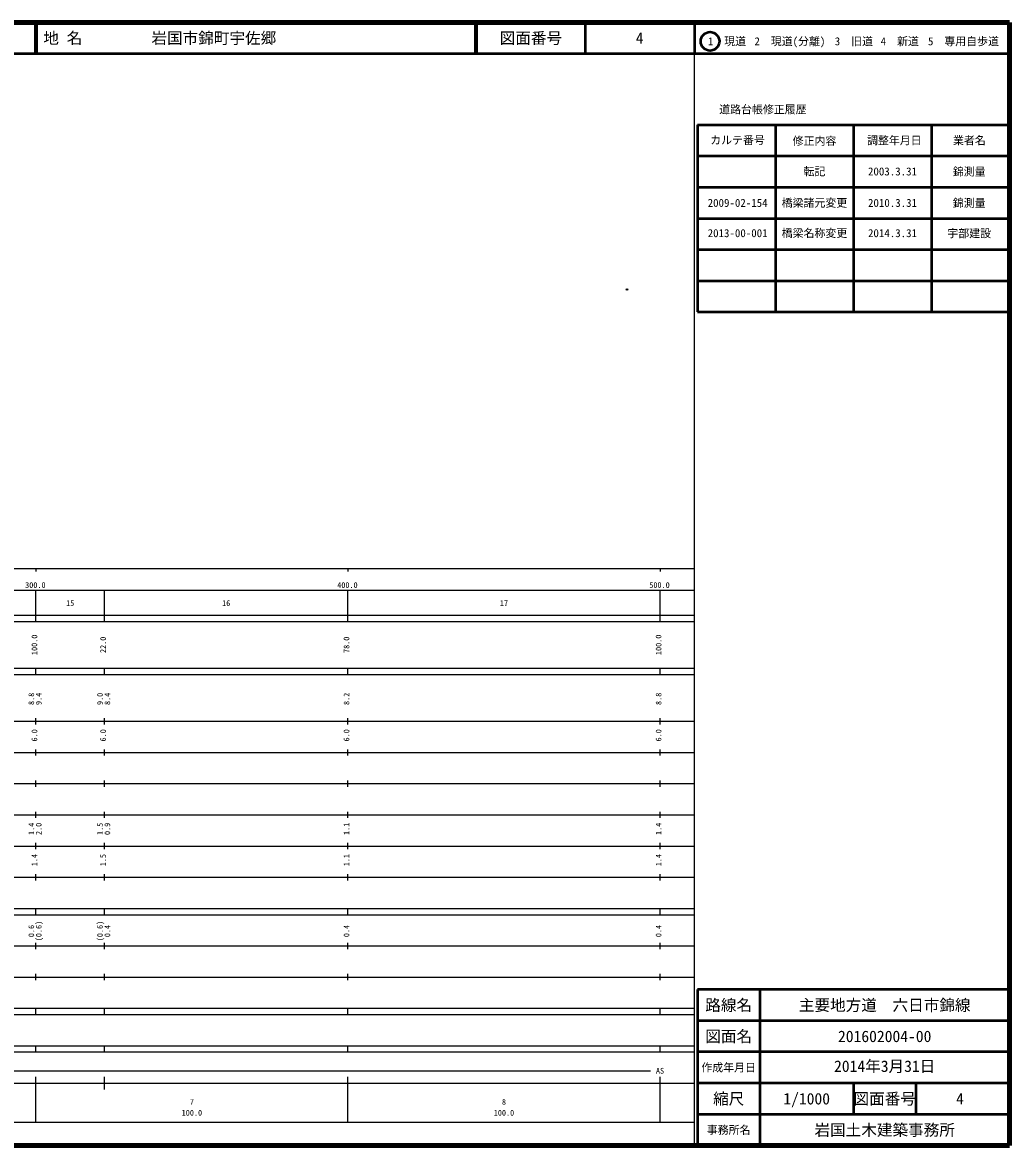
# Model space of a CAD drawing. Units: millimetres on the paper. Extents: x 40 to 680, y 20 to 380.
# Drawn here: x 363.7 to 680, y 20 to 380 of the extents above; entities that cross this region are included whole.
import ezdxf
from ezdxf.enums import TextEntityAlignment as Align

# ---------------------------------------------------------------- set-up
doc = ezdxf.new("R2010")
doc.units = ezdxf.units.MM
doc.header["$PDMODE"] = 32
doc.header["$PDSIZE"] = 0.5
doc.layers.add('M-OTRS', color=6, linetype='Continuous')
doc.layers.add('M-TTL-TXT', color=7, linetype='Continuous')
for name, color, linetype, lineweight in [('M-TTL', 2, 'Continuous', 140), ('M-TTL-BAND', 7, 'Continuous', 25), ('M-TTL-FRAM', 2, 'Continuous', 50), ('M-TTL-LINE', 7, 'Continuous', 50)]:
    doc.layers.add(name, color=color, linetype=linetype, lineweight=lineweight)
doc.styles.add('ＭＳ ゴシック', font='')
doc.styles.get('ＭＳ ゴシック').set_extended_font_data('MS Gothic')

msp = doc.modelspace()

# ---------------------------------------------------------------- linework, layer by layer
at = {"layer": 'M-OTRS'}
msp.add_point((557.396, 294.407), dxfattribs=at)
at = {"layer": 'M-TTL'}
for p, q in [((680, 380), (40, 380)), ((680, 20), (680, 380)), ((40, 20), (680, 20))]:
    msp.add_line(p, q, dxfattribs=at)
at = {"layer": 'M-TTL-BAND'}
for p, q in [((579, 20), (579, 370)), ((40, 205), (579, 205)), ((368, 205), (368, 204)), ((468, 205), (468, 204)), ((568, 205), (568, 204)), ((68, 198), (579, 198)), ((368, 188), (368, 198)), ((390, 188), (390, 198)), ((468, 188), (468, 198)), ((568, 188), (568, 198)), ((40, 190), (579, 190)), ((40, 188), (579, 188)), ((40, 173), (579, 173)), ((368, 171), (368, 173)), ((390, 171), (390, 173)), ((468, 171), (468, 173)), ((568, 171), (568, 173)), ((40, 171), (579, 171)), ((40, 156), (579, 156)), ((368, 155), (368, 157)), ((390, 155), (390, 157)), ((468, 155), (468, 157)), ((568, 155), (568, 157)), ((46, 146), (579, 146)), ((368, 145), (368, 147)), ((390, 145), (390, 147)), ((468, 145), (468, 147)), ((568, 145), (568, 147)), ((368, 135), (368, 137)), ((390, 135), (390, 137)), ((468, 135), (468, 137)), ((568, 135), (568, 137)), ((52, 136), (579, 136)), ((46, 126), (579, 126)), ((368, 125), (368, 127)), ((390, 125), (390, 127)), ((468, 125), (468, 127)), ((568, 125), (568, 127)), ((52, 116), (579, 116)), ((368, 115), (368, 117)), ((390, 115), (390, 117)), ((468, 115), (468, 117)), ((568, 115), (568, 117)), ((46, 106), (579, 106)), ((368, 105), (368, 107)), ((390, 105), (390, 107)), ((468, 105), (468, 107)), ((568, 105), (568, 107)), ((40, 96), (579, 96)), ((40, 94), (579, 94)), ((368, 94), (368, 96)), ((390, 94), (390, 96)), ((468, 94), (468, 96)), ((568, 94), (568, 96)), ((49, 84), (579, 84)), ((368, 83), (368, 85)), ((390, 83), (390, 85)), ((468, 83), (468, 85)), ((568, 83), (568, 85)), ((40, 74), (579, 74)), ((368, 73), (368, 75)), ((390, 73), (390, 75)), ((468, 73), (468, 75)), ((568, 73), (568, 75)), ((40, 64), (579, 64)), ((40, 62), (579, 62)), ((368, 62), (368, 64)), ((390, 62), (390, 64)), ((468, 62), (468, 64)), ((568, 62), (568, 64)), ((40, 52), (579, 52)), ((368, 50), (368, 52)), ((390, 50), (390, 52)), ((468, 50), (468, 52)), ((568, 50), (568, 52)), ((40, 50), (579, 50)), ((160.5, 44), (565, 44)), ((40, 40), (579, 40)), ((368, 27.5), (368, 42)), ((390, 38), (390, 42)), ((468, 27.5), (468, 42)), ((568, 27.5), (568, 42)), ((68, 27.5), (579, 27.5))]:
    msp.add_line(p, q, dxfattribs=at)
at = {"layer": 'M-TTL-FRAM'}
for p, q in [((580, 347.197), (580, 287.197)), ((580, 347.197), (680, 347.197)), ((580, 287.197), (680, 287.197)), ((680, 70), (580, 70)), ((580, 70), (580, 20))]:
    msp.add_line(p, q, dxfattribs=at)
at = {"layer": 'M-TTL-LINE'}
for p, q in [((367.75, 380), (367.75, 370)), ((368.25, 380), (368.25, 370)), ((508.747, 380), (508.747, 370)), ((509.247, 380), (509.247, 370)), ((543.997, 380), (543.997, 370)), ((579, 380), (579, 370)), ((40, 370), (680, 370)), ((605, 347.197), (605, 287.197)), ((630, 347.197), (630, 287.197)), ((655, 347.197), (655, 287.197)), ((580, 337.197), (680, 337.197)), ((580, 327.197), (680, 327.197)), ((580, 317.197), (680, 317.197)), ((580, 307.197), (680, 307.197)), ((580, 297.197), (680, 297.197)), ((600, 70), (600, 20)), ((680, 60), (580, 60)), ((680, 50), (580, 50)), ((680, 40), (580, 40)), ((630, 40), (630, 30)), ((650, 40), (650, 30)), ((680, 30), (580, 30))]:
    msp.add_line(p, q, dxfattribs=at)
msp.add_circle((584.031, 373.958), 3, dxfattribs=at)

# ---------------------------------------------------------------- texts
at = {"layer": 'M-TTL-BAND', "style": 'ＭＳ ゴシック'}
for s, p in [('300.0', (367.844, 198.195)), ('400.0', (467.844, 198.195)), ('500.0', (567.844, 198.195)), ('15', (379, 192.405)), ('16', (429, 192.405)), ('17', (518, 192.405)), ('AS', (568, 42.5)), ('7', (418, 32.523)), ('8', (518, 32.523)), ('100.0', (418, 29.033)), ('100.0', (518, 29.033))]:
    msp.add_text(s, height=1.833, dxfattribs=at).set_placement(p, align=Align.BOTTOM_CENTER)
for s, p in [('100.0', (369, 180.5)), ('22.0', (391, 180.5)), ('78.0', (469, 180.5)), ('100.0', (569, 180.5)), ('8.8', (368, 163.174)), ('9.4', (370.37, 163.174)), ('9.0', (390, 163.174)), ('8.4', (392.37, 163.174)), ('8.2', (469, 163.174)), ('8.8', (569, 163.174)), ('6.0', (369, 151.5)), ('6.0', (391, 151.5)), ('6.0', (469, 151.5)), ('6.0', (569, 151.5)), ('1.4', (368, 121.5)), ('2.0', (370.37, 121.5)), ('1.5', (390, 121.5)), ('0.9', (392.37, 121.5)), ('1.1', (469, 121.5)), ('1.4', (569, 121.5)), ('1.4', (369, 111.5)), ('1.5', (391, 111.5)), ('1.1', (469, 111.5)), ('1.4', (569, 111.5)), ('0.6', (368, 88.764)), ('(0.6)', (370.37, 88.764)), ('(0.6)', (390, 88.764)), ('0.4', (392.37, 88.764)), ('0.4', (469, 88.764)), ('0.4', (569, 88.764))]:
    msp.add_text(s, height=1.833, rotation=90, dxfattribs=at).set_placement(p, align=Align.BOTTOM_CENTER)
at = {"layer": 'M-TTL-TXT', "style": 'ＭＳ ゴシック'}
for s, p in [('地 名', (370.38, 375)), ('岩国市錦町宇佐郷', (405.024, 375))]:
    msp.add_text(s, height=3.666, dxfattribs=at).set_placement(p, align=Align.MIDDLE_LEFT)
for s, height, p in [('図面番号', 3.666, (526.622, 375)), ('4', 3.666, (561.497, 375)), ('1\u3000現道', 2.566, (589.448, 373.958)), ('2\u3000現道(分離)', 2.566, (609.619, 373.958)), ('3\u3000旧道', 2.566, (630.121, 373.958)), ('4\u3000新道', 2.566, (644.824, 373.958)), ('5\u3000専用自歩道', 2.566, (665.228, 373.958)), ('道路台帳修正履歴', 2.566, (600.968, 352.113)), ('カルテ番号', 2.566, (592.839, 342.277)), ('修正内容', 2.566, (617.509, 342.023)), ('調整年月日', 2.566, (643.089, 342.197)), ('業者名', 2.566, (667.134, 342.197)), ('転記', 2.566, (617.5, 332.245)), ('2003.3.31', 2.566, (642.5, 332.245)), ('錦測量', 2.566, (667.077, 332.189)), ('2009-02-154', 2.566, (592.873, 322.164)), ('橋梁諸元変更', 2.566, (617.5, 322.164)), ('2010.3.31', 2.566, (642.5, 322.164)), ('錦測量', 2.566, (667.077, 322.107)), ('路線名', 3.666, (590, 65)), ('路線名', 3.666, (590, 65)), ('主要地方道\u3000六日市錦線', 3.666, (640, 65)), ('図面名', 3.666, (590, 55)), ('図面名', 3.666, (590, 55)), ('201602004-00', 3.666, (640, 55)), ('作成年月日', 2.566, (590, 45)), ('作成年月日', 2.566, (590, 45)), ('縮尺', 3.666, (590, 35)), ('縮尺', 3.666, (590, 35)), ('1/1000', 3.666, (615, 35)), ('図面番号', 3.666, (640, 35)), ('図面番号', 3.666, (640, 35)), ('4', 3.666, (664.125, 35)), ('事務所名', 2.566, (590, 25)), ('事務所名', 2.566, (590, 25)), ('岩国土木建築事務所', 3.666, (640, 25))]:
    msp.add_text(s, height=height, dxfattribs=at).set_placement(p, align=Align.MIDDLE_CENTER)
for s, height, p in [('2013-00-001', 2.566, (592.873, 310.414)), ('橋梁名称変更', 2.566, (617.5, 310.414)), ('2014.3.31', 2.566, (642.5, 310.414)), ('宇部建設', 2.566, (667.077, 310.357)), ('2014年3月31日', 3.666, (640, 42.5))]:
    msp.add_text(s, height=height, dxfattribs=at).set_placement(p, align=Align.BOTTOM_CENTER)

doc.saveas('drawing.dxf')
